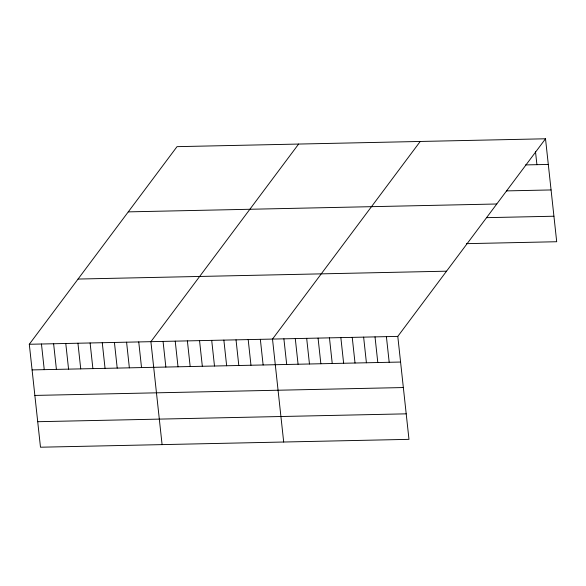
<?xml version="1.0" encoding="UTF-8"?>
<svg xmlns="http://www.w3.org/2000/svg" width="586" height="586" viewBox="0 0 586 586"><rect width="100%" height="100%" fill="white"/><g stroke="black" fill="none" stroke-linecap="round" stroke-linejoin="round"><path stroke-width="0.88" d="M545.515 138.787L397.791 336.401L408.977 439.346L40.485 447.213L29.3 344.268L177.023 146.654L545.515 138.787L556.7 241.732L466.456 243.659M298.626 144.053L150.902 341.667L162.088 444.62M420.228 141.46L272.505 339.074L283.69 442.02M525.525 164.915L548.306 164.432M506.392 190.897L551.074 189.945M128.275 211.868L496.767 203.994M486.468 217.662L553.931 216.227M78.048 279.053L446.539 271.186M29.3 344.268L397.791 336.401M32.084 369.913L400.582 362.045M34.86 395.425L403.351 387.551M37.709 421.708L406.208 413.841M535.472 151.408L536.915 164.673M386.401 336.642L389.192 362.287M375.018 336.884L377.802 362.529M363.628 337.126L366.411 362.771M352.237 337.368L355.021 363.02M340.847 337.617L343.63 363.261M329.457 337.858L332.24 363.503M318.066 338.1L320.85 363.745M306.676 338.342L309.459 363.987M295.285 338.583L298.069 364.236M283.895 338.833L286.686 364.477M260.345 339.331L263.129 364.983M248.186 339.594L250.969 365.239M236.026 339.851L238.81 365.496M223.867 340.114L226.65 365.759M211.707 340.371L214.491 366.016M199.548 340.627L202.331 366.279M187.381 340.891L190.172 366.536M175.221 341.147L178.012 366.799M163.062 341.411L165.853 367.056M138.743 341.931L141.526 367.576M126.583 342.187L129.367 367.832M114.424 342.451L117.207 368.096M102.264 342.707L105.048 368.352M90.105 342.964L92.888 368.616M77.938 343.228L80.729 368.872M65.779 343.484L68.569 369.136M53.619 343.748L56.41 369.392M41.46 344.004L44.243 369.656"/></g></svg>
